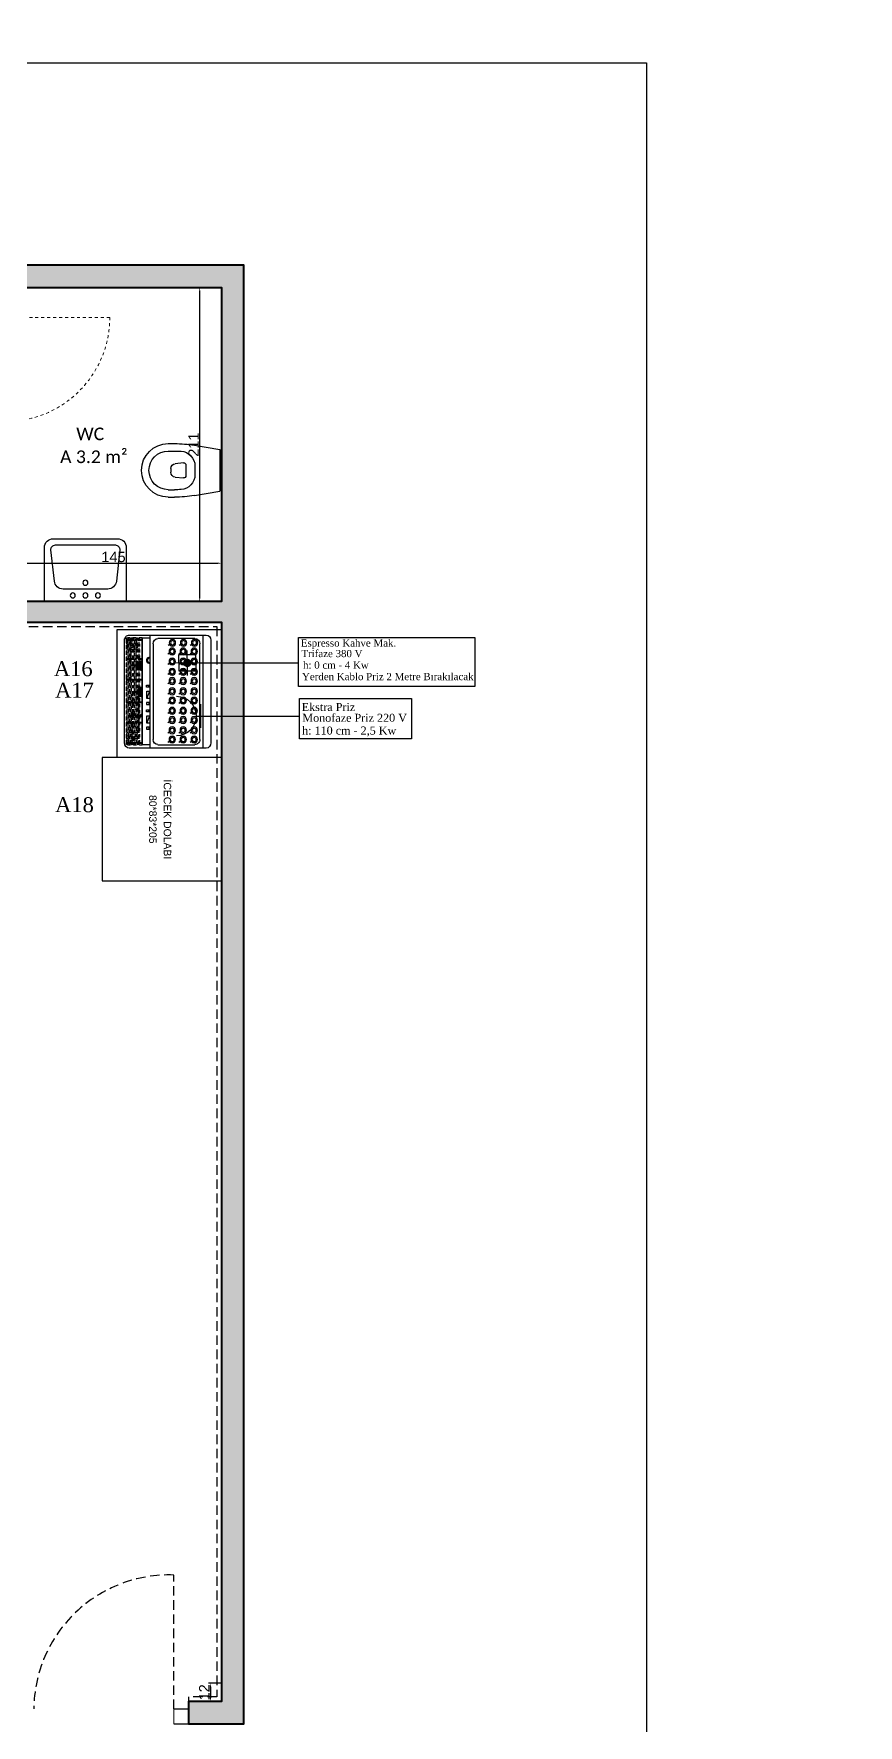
# Model space of a CAD drawing. Header units: millimetres. Extents: x 1287 to 21021, y -1522 to 4173.
# Drawn here: x 7718 to 8272, y 1208 to 2344 of the extents above; entities that cross this region are included whole.
import ezdxf
from ezdxf.enums import TextEntityAlignment as Align

# ---------------------------------------------------------------- set-up
doc = ezdxf.new("R2010")
doc.units = ezdxf.units.MM
doc.linetypes.add('DASHED2', pattern=[9.525, 6.35, -3.175])
doc.linetypes.add('Hidden', pattern=[4, 2, -2])
for name, color, linetype in [('-DWG_ANA', 7, 'Continuous'), ('A-kapi-aksesuar', 20, 'Continuous'), ('HB-TOPRAKLI PRIZ 220V', 3, 'Continuous'), ('Kıtc-002 Çizgi', 7, 'Continuous'), ('TES_ELK', 230, 'Continuous'), ('Yazı', 7, 'Continuous')]:
    doc.layers.add(name, color=color, linetype=linetype)
for name, color, linetype, lineweight in [('A-kapi', 41, 'Continuous', 18), ('DOĞRAMA', 4, 'Continuous', 25), ('DUVAR', 7, 'Continuous', 40), ('ENDÜSTRİYEL MUTFAK', 253, 'Continuous', 9), ('LAMBRİ', 105, 'Continuous', 25), ('MERMER', 7, 'Continuous', 18), ('PERGOLA', 4, 'Continuous', 9), ('ÖLÇÜ', 40, 'Continuous', 5)]:
    doc.layers.add(name, color=color, linetype=linetype, lineweight=lineweight)
doc.layers.add('VİTRİFİYE', color=7, linetype='Continuous', lineweight=25, true_color=0x7893a5)
doc.layers.add('YAZI', color=7, linetype='Continuous', lineweight=20, true_color=0xd27070)
doc.styles.add('Elk-Armatur-Yazi', font='')
doc.styles.get("Standard").update_dxf_attribs({"font": 'arial.ttf'})
doc.styles.add('style2', font='times.ttf', dxfattribs={"height": 11})
doc.styles.get('Elk-Armatur-Yazi').set_extended_font_data('Nina')
doc.dimstyles.new('ISO-25', dxfattribs={"dimtxt": 2.5, "dimasz": 2.5, "dimexe": 1.25, "dimexo": 0.625, "dimtad": 1, "dimtxsty": 'Standard', "dimcen": 2.5, "dimadec": 0, "dimazin": 0, "dimtfac": 1, "dimtmove": 0, "dimatfit": 3, "dimfxl": 1, "dimarcsym": 0})

# ---------------------------------------------------------------- blocks, each defined once
blk = doc.blocks.new('A$Ca43e7e4f')
at = {"layer": 'Kıtc-002 Çizgi'}
h = blk.add_hatch(color=6, dxfattribs=at)
h.dxf.hatch_style = 1
edge = h.paths.add_edge_path()
edge.add_line((46.2, 53.2), (46.2, 52))
edge.add_ellipse((46.2, 55.5), major_axis=(0, 3.45), ratio=0.933166, start_angle=180, end_angle=360)
edge.add_line((46.2, 58.9), (46.2, 57.8))
edge.add_ellipse((46.2, 55.5), major_axis=(0, -2.3), ratio=0.933166, start_angle=0, end_angle=180, ccw=False)
h = blk.add_hatch(color=6, dxfattribs=at)
h.dxf.hatch_style = 1
edge = h.paths.add_edge_path()
edge.add_line((46.2, 57.8), (46.2, 53.2))
edge.add_ellipse((46.2, 55.5), major_axis=(0, 2.3), ratio=0.933166, start_angle=180, end_angle=360)
h = blk.add_hatch(color=6, dxfattribs=at)
h.dxf.hatch_style = 1
edge = h.paths.add_edge_path()
edge.add_line((46.2, 35.5), (46.2, 34.4))
edge.add_ellipse((46.2, 37.8), major_axis=(0, 3.45), ratio=0.933166, start_angle=180, end_angle=360)
edge.add_line((46.2, 41.3), (46.2, 40.1))
edge.add_ellipse((46.2, 37.8), major_axis=(0, 2.3), ratio=0.933166, start_angle=180, end_angle=360, ccw=False)
h = blk.add_hatch(color=6, dxfattribs=at)
h.dxf.hatch_style = 1
edge = h.paths.add_edge_path()
edge.add_line((46.2, 40.1), (46.2, 35.5))
edge.add_ellipse((46.2, 37.8), major_axis=(0, -2.3), ratio=0.933166, start_angle=0, end_angle=180)
h = blk.add_hatch(color=6, dxfattribs=at)
h.dxf.hatch_style = 1
edge = h.paths.add_edge_path()
edge.add_spline(control_points=[(54.3, 21.8), (54.3, 21.9), (54.2, 21.9), (53.4, 22.5), (51.5, 24.4), (49.4, 20.1), (47.3, 22), (46.2, 23)], knot_values=[0.01874, 0.01874, 0.01874, 0.01874, 0.081416, 0.347897, 2.78928, 5.417747, 8.790887, 8.790887, 8.790887, 8.790887], degree=3, periodic=0)
edge.add_line((46.2, 23), (46.2, 21.9))
edge.add_spline(control_points=[(46.2, 21.9), (47.4, 20.8), (49.4, 18.9), (51.5, 23.3), (53.4, 21.3), (54.2, 20.8), (54.3, 20.7), (54.3, 20.7)], knot_values=[0, 0, 0, 0, 3.39188, 6.020347, 8.46173, 8.728211, 8.790887, 8.790887, 8.790887, 8.790887], degree=3, periodic=0)
edge.add_ellipse((54.3, 21.2), major_axis=(0, 0.589), ratio=0.933166, start_angle=181.01, end_angle=361.01)
at = {"layer": 'Kıtc-002 Çizgi', "color": 6}
for p, q in [((0, 72.5), (0, 3.5)), ((54.8, 76), (3.2, 76)), ((5.4, 76), (5.4, 0)), ((7.5, 5.8), (7.5, 70.2)), ((10.7, 73.7), (35.6, 73.7)), ((12.9, 69.6), (13.9, 68.9)), ((20.3, 69.6), (21.3, 68.9)), ((27.7, 69.6), (28.7, 68.9)), ((38.8, 70.2), (38.8, 5.8)), ((41, 76), (41, 0)), ((46.2, 74.2), (41, 74.2)), ((46.2, 2.3), (46.2, 74.2)), ((46.2, 2.8), (46.2, 74.2)), ((46.2, 74.2), (46.2, 74.2)), ((46.2, 74.2), (46.2, 2.8)), ((58, 3.5), (58, 72.5)), ((13, 63.8), (14, 63.1)), ((13, 56.9), (14, 56.3)), ((20.4, 63.8), (21.5, 63.1)), ((20.4, 56.9), (21.5, 56.3)), ((27.9, 63.8), (28.9, 63.1)), ((27.9, 56.9), (28.9, 56.3)), ((46.2, 57.8), (46.2, 58.9)), ((46.2, 53.2), (46.2, 57.8)), ((13, 50.1), (14, 49.4)), ((20.4, 50.1), (21.5, 49.4)), ((27.9, 50.1), (28.9, 49.4)), ((46.2, 53.2), (46.2, 52)), ((49.4, 55.5), (53.2, 55.5)), ((49.4, 55), (52.8, 55)), ((13, 43.8), (14, 43.2)), ((13, 37), (14, 36.3)), ((20.4, 43.8), (21.5, 43.2)), ((20.4, 37), (21.5, 36.3)), ((27.9, 43.8), (28.9, 43.2)), ((27.9, 37), (28.9, 36.3)), ((43.2, 42.3), (41, 42.3)), ((41, 42.3), (41, 40.9)), ((41, 40.9), (43.2, 40.9)), ((43.1, 33.3), (41, 38.3)), ((43.1, 38.3), (41, 38.3)), ((41, 38.3), (41, 33.3)), ((41.7, 40.9), (41.7, 42.3)), ((43.1, 33.3), (43.1, 38.3)), ((43.2, 40.9), (43.2, 42.3)), ((46.2, 40.1), (46.2, 41.3)), ((46.2, 35.5), (46.2, 40.1)), ((46.2, 35.5), (46.2, 34.4)), ((49.4, 37.8), (53.2, 37.8)), ((49.4, 37.4), (52.8, 37.4)), ((13, 30.7), (14, 30.1)), ((13, 23.9), (14, 23.2)), ((20.4, 30.7), (21.5, 30.1)), ((20.4, 23.9), (21.5, 23.2)), ((27.9, 30.7), (28.9, 30.1)), ((27.9, 23.9), (28.9, 23.2)), ((41, 33.3), (43.1, 33.3)), ((41, 29.3), (41, 30.7)), ((41, 30.7), (43.2, 30.7)), ((43.2, 29.3), (41, 29.3)), ((43.2, 25.7), (41, 25.7)), ((41, 25.7), (41, 24.4)), ((41, 24.4), (43.2, 24.4)), ((41.7, 30.7), (41.7, 29.3)), ((41.7, 24.4), (41.7, 25.7)), ((43.2, 30.7), (43.2, 29.3)), ((43.2, 24.4), (43.2, 25.7)), ((13, 17.6), (14, 17)), ((20.4, 17.6), (21.5, 17)), ((27.9, 17.6), (28.9, 17)), ((43.1, 16.8), (41, 21.7)), ((43.1, 21.7), (41, 21.7)), ((41, 21.7), (41, 16.8)), ((41, 16.8), (43.1, 16.8)), ((41, 12.8), (41, 14.1)), ((41, 14.1), (43.2, 14.1)), ((43.2, 12.8), (41, 12.8)), ((41.7, 14.1), (41.7, 12.8)), ((43.1, 16.8), (43.1, 21.7)), ((43.2, 14.1), (43.2, 12.8)), ((46.2, 20.5), (46.2, 2.8)), ((35.6, 2.3), (10.7, 2.3)), ((13, 10.8), (14, 10.1)), ((13, 4.5), (14, 3.9)), ((20.4, 10.8), (21.5, 10.1)), ((20.4, 4.5), (21.5, 3.9)), ((27.9, 10.8), (28.9, 10.1)), ((27.9, 4.5), (28.9, 3.9)), ((41, 2.3), (46.2, 2.3)), ((46.2, 2.8), (46.2, 2.8)), ((3.2, 0), (54.8, 0))]:
    blk.add_line(p, q, dxfattribs=at)
at = {"layer": 'Kıtc-002 Çizgi', "color": 6, "linetype": 'Hidden'}
for p, q in [((46.2, 74.2), (55.9, 74.2)), ((46.3, 72.6), (46.3, 72.8)), ((46.3, 72.8), (47.9, 72.8)), ((47.9, 72.6), (46.3, 72.6)), ((48.1, 74.2), (47.9, 74.2)), ((47.9, 74.2), (47.9, 41.5)), ((48.1, 41.4), (48.1, 74.2)), ((48.1, 72.8), (48.9, 72.8)), ((48.9, 72.6), (48.1, 72.6)), ((49.2, 74.2), (48.9, 74.2)), ((48.9, 74.2), (48.9, 22.8)), ((49.2, 24.6), (49.2, 74.2)), ((49.2, 72.8), (52.2, 72.8)), ((52.2, 72.6), (49.2, 72.6)), ((50.2, 74.2), (50, 74.2)), ((50, 74.2), (50, 38.1)), ((50.2, 38.1), (50.2, 74.2)), ((51.3, 74.2), (51.1, 74.2)), ((51.1, 74.2), (51.1, 38.1)), ((51.3, 38.1), (51.3, 74.2)), ((52.4, 74.2), (52.2, 74.2)), ((52.2, 74.2), (52.2, 38.1)), ((52.6, 74.3), (52.4, 74.3)), ((52.4, 74.3), (52.4, 38.1)), ((52.4, 74.2), (52.4, 74.2)), ((52.4, 72.8), (53.2, 72.8)), ((53.2, 72.6), (52.4, 72.6)), ((52.6, 74.3), (52.6, 74.3)), ((53.5, 74.2), (53.2, 74.2)), ((53.2, 74.2), (53.2, 14.4)), ((53.4, 14.3), (53.5, 74.2)), ((53.5, 72.8), (54.3, 72.8)), ((54.3, 72.6), (53.5, 72.6)), ((54.5, 74.2), (54.3, 74.2)), ((54.3, 74.2), (54.3, 13.6)), ((54.5, 13.6), (54.5, 74.2)), ((54.5, 72.8), (55.4, 72.8)), ((55.4, 72.6), (54.5, 72.6)), ((55.6, 74.2), (55.4, 74.2)), ((55.4, 74.2), (55.4, 2.3)), ((55.6, 2.3), (55.6, 74.2)), ((55.6, 72.8), (56.5, 72.8)), ((56.5, 72.6), (55.6, 72.6)), ((56.5, 74.1), (56.5, 2.4)), ((56.7, 2.6), (56.7, 73.9)), ((56.7, 72.8), (56.9, 72.8)), ((56.9, 72.6), (56.7, 72.6)), ((56.9, 73.3), (56.9, 3.1)), ((56.9, 72.8), (56.9, 72.6)), ((46.2, 60), (47.9, 60)), ((47.9, 59.7), (46.2, 59.7)), ((48.1, 60), (48.9, 60)), ((48.9, 59.7), (48.1, 59.7)), ((49.2, 60), (52.2, 60)), ((52.2, 59.7), (49.2, 59.7)), ((52.4, 60), (53.2, 60)), ((53.2, 59.7), (52.4, 59.7)), ((53.5, 60), (54.3, 60)), ((54.3, 59.7), (53.5, 59.7)), ((54.5, 60), (55.4, 60)), ((55.4, 59.7), (54.5, 59.7)), ((55.6, 60), (56.5, 60)), ((56.5, 59.7), (55.6, 59.7)), ((56.7, 60), (56.9, 60)), ((56.9, 59.7), (56.7, 59.7)), ((56.9, 60), (56.9, 59.7)), ((46.2, 46.1), (47.9, 46.1)), ((47.9, 45.9), (46.2, 45.9)), ((48.1, 46.1), (48.9, 46.1)), ((48.9, 45.9), (48.1, 45.9)), ((49.2, 46.1), (52.2, 46.1)), ((52.2, 45.9), (49.2, 45.9)), ((52.4, 46.1), (53.2, 46.1)), ((53.2, 45.9), (52.4, 45.9)), ((53.5, 46.1), (54.3, 46.1)), ((54.3, 45.9), (53.5, 45.9)), ((54.5, 46.1), (55.4, 46.1)), ((55.4, 45.9), (54.5, 45.9)), ((55.6, 46.1), (56.5, 46.1)), ((56.5, 45.9), (55.6, 45.9)), ((56.7, 46.1), (56.9, 46.1)), ((56.9, 45.9), (56.7, 45.9)), ((56.9, 46.1), (56.9, 45.9)), ((47.9, 41.5), (47.9, 13.4)), ((48.1, 13.3), (48.1, 41.7)), ((48.9, 36.8), (48.9, 13.1)), ((49.1, 13.1), (49.2, 37.2)), ((50, 38.1), (50, 13.6)), ((50.2, 13.8), (50.2, 38.1)), ((51.1, 38.1), (51.1, 14.7)), ((51.3, 14.9), (51.3, 38.1)), ((52.2, 38.1), (52.2, 15.1)), ((52.4, 15), (52.4, 38.1)), ((46.2, 30.9), (47.9, 30.9)), ((47.9, 30.6), (46.2, 30.6)), ((48.1, 30.9), (48.9, 30.9)), ((48.9, 30.6), (48.1, 30.6)), ((49.2, 30.9), (52.2, 30.9)), ((52.2, 30.6), (49.2, 30.6)), ((52.4, 30.9), (53.2, 30.9)), ((53.2, 30.6), (52.4, 30.6)), ((53.4, 30.9), (54.3, 30.9)), ((54.3, 30.6), (53.4, 30.6)), ((54.5, 30.9), (55.4, 30.9)), ((55.4, 30.6), (54.5, 30.6)), ((55.6, 30.9), (56.5, 30.9)), ((56.5, 30.6), (55.6, 30.6)), ((56.7, 30.9), (56.9, 30.9)), ((56.9, 30.6), (56.7, 30.6)), ((56.9, 30.9), (56.9, 30.6)), ((46.2, 17.3), (47.9, 17.3)), ((47.9, 17.1), (46.2, 17.1)), ((47.9, 13.4), (47.9, 2.3)), ((48.1, 17.3), (48.9, 17.3)), ((48.9, 17.1), (48.1, 17.1)), ((48.1, 2.3), (48.1, 13.3)), ((48.9, 13.1), (48.9, 2.3)), ((49.1, 2.3), (49.1, 13.1)), ((49.2, 17.3), (52.2, 17.3)), ((52.2, 17.1), (49.2, 17.1)), ((50, 13.6), (50, 2.3)), ((50.2, 2.3), (50.2, 13.8)), ((51.1, 14.7), (51.1, 2.3)), ((51.3, 2.3), (51.3, 14.9)), ((52.2, 15.1), (52.2, 2.3)), ((52.4, 17.3), (53.2, 17.3)), ((53.2, 17.1), (52.4, 17.1)), ((52.4, 2.3), (52.4, 15)), ((53.2, 14.4), (53.2, 2.3)), ((53.4, 2.3), (53.4, 14.3)), ((53.5, 17.3), (54.3, 17.3)), ((54.3, 17.1), (53.5, 17.1)), ((54.3, 13.6), (54.3, 2.3)), ((54.5, 17.3), (55.4, 17.3)), ((55.4, 17.1), (54.5, 17.1)), ((54.5, 2.3), (54.5, 13.6)), ((55.6, 17.3), (56.5, 17.3)), ((56.5, 17.1), (55.6, 17.1)), ((56.7, 17.3), (56.9, 17.3)), ((56.9, 17.1), (56.7, 17.1)), ((56.9, 17.3), (56.9, 17.1)), ((55.9, 2.3), (46.2, 2.3)), ((46.3, 3.3), (46.3, 3.6)), ((46.3, 3.6), (47.9, 3.6)), ((47.9, 3.3), (46.3, 3.3)), ((47.9, 2.3), (48.1, 2.3)), ((48.1, 3.6), (48.9, 3.6)), ((48.9, 3.3), (48.1, 3.3)), ((48.9, 2.3), (49.1, 2.3)), ((49.1, 3.6), (52.2, 3.6)), ((52.2, 3.3), (49.1, 3.3)), ((50, 2.3), (50.2, 2.3)), ((51.1, 2.3), (51.3, 2.3)), ((52.2, 2.3), (52.4, 2.3)), ((52.4, 3.6), (53.2, 3.6)), ((53.2, 3.3), (52.4, 3.3)), ((53.2, 2.3), (53.4, 2.3)), ((53.4, 3.6), (54.3, 3.6)), ((54.3, 3.3), (53.4, 3.3)), ((54.3, 2.3), (54.5, 2.3)), ((54.5, 3.6), (55.4, 3.6)), ((55.4, 3.3), (54.5, 3.3)), ((55.4, 2.3), (55.6, 2.3)), ((55.6, 3.6), (56.5, 3.6)), ((56.5, 3.3), (55.6, 3.3))]:
    blk.add_line(p, q, dxfattribs=at)
at = {"layer": 'Kıtc-002 Çizgi', "color": 6}
for centre, major_axis, start_param, end_param in [((3.2, 72.5), (0, 3.45), 0, 1.570796), ((10.7, 70.2), (0, -3.45), 3.141593, 4.712389), ((11, 70.8), (0, 2.28), 3.141593, 9.424778), ((11, 70.8), (0, 1.42), 3.141593, 9.424778), ((18.4, 70.8), (0, 1.42), 3.141593, 9.424778), ((25.8, 70.8), (0, 2.28), 3.141593, 9.424778), ((35.6, 70.2), (0, 3.45), -1.570796, 0), ((54.8, 72.5), (0, -3.45), 1.570796, 3.141593), ((11.2, 65), (0, 2.28), 3.141593, 9.424778), ((11.2, 58.2), (0, 2.28), 3.141593, 9.424778), ((11.2, 65), (0, 1.42), 3.141593, 9.424778), ((11.2, 58.2), (0, 1.42), 3.141593, 9.424778), ((18.6, 65), (0, 1.42), 3.141593, 9.424778), ((18.6, 58.2), (0, 1.42), 3.141593, 9.424778), ((26, 65), (0, 2.28), 3.141593, 9.424778), ((26, 58.2), (0, 2.28), 3.141593, 9.424778), ((41, 59), (0, -2.3), 0, 3.141593), ((41, 59), (0, -1.96), 0, 3.141593), ((41, 59), (0, 1.73), 3.141593, 6.283185), ((41, 59), (0, 1.61), 3.141593, 6.283185), ((46.2, 55.5), (0, 3.45), 3.141593, 6.283185), ((46.2, 55.5), (0, 2.3), 3.141593, 6.283185), ((11.2, 51.3), (0, 2.28), 3.141593, 9.424778), ((11.2, 45.1), (0, 2.28), 3.141593, 9.424778), ((26, 51.3), (0, 2.28), 3.141593, 9.424778), ((26, 45.1), (0, 2.28), 3.141593, 9.424778), ((11.2, 38.2), (0, 2.28), 3.141593, 9.424778), ((11.2, 32), (0, 2.28), 3.141593, 9.424778), ((26, 38.2), (0, 2.28), 3.141593, 9.424778), ((26, 32), (0, 2.28), 3.141593, 9.424778), ((46.2, 37.8), (0, 3.45), 3.141593, 6.283185), ((46.2, 37.8), (0, -2.3), 0, 3.141593), ((11.2, 25.1), (0, 2.28), 3.141593, 9.424778), ((11.2, 25.1), (0, 1.42), 3.141593, 9.424778), ((18.6, 25.1), (0, 1.42), 3.141593, 9.424778), ((26, 25.1), (0, 2.28), 3.141593, 9.424778), ((11.2, 18.9), (0, 2.28), 3.141593, 9.424778), ((11.2, 12), (0, 2.28), 3.141593, 9.424778), ((11.2, 18.9), (0, 1.42), 3.141593, 9.424778), ((11.2, 12), (0, 1.42), 3.141593, 9.424778), ((18.6, 18.9), (0, 1.42), 3.141593, 9.424778), ((18.6, 12), (0, 1.42), 3.141593, 9.424778), ((26, 18.9), (0, 2.28), 3.141593, 9.424778), ((26, 12), (0, 2.28), 3.141593, 9.424778), ((3.2, 3.5), (0, -3.45), 4.712389, 6.283185), ((10.7, 5.8), (0, 3.45), 1.570796, 3.141593), ((11.2, 5.8), (0, 2.28), 3.141593, 9.424778), ((11.2, 5.8), (0, 1.42), 3.141593, 9.424778), ((18.6, 5.8), (0, 1.42), 3.141593, 9.424778), ((26, 5.8), (0, 2.28), 3.141593, 9.424778), ((35.6, 5.8), (0, -3.45), 0, 1.570796), ((54.8, 3.5), (0, 3.45), 3.141593, 4.712389)]:
    blk.add_ellipse(centre, major_axis=major_axis, ratio=0.933166, start_param=start_param, end_param=end_param, dxfattribs=at)
for centre, major_axis in [((18.4, 70.8), (0, -2.28)), ((25.8, 70.8), (0, -1.42)), ((18.6, 65), (0, -2.28)), ((18.6, 58.2), (0, -2.28)), ((26, 65), (0, -1.42)), ((26, 58.2), (0, -1.42)), ((11.2, 51.3), (0, -1.42)), ((11.2, 45.1), (0, -1.42)), ((18.6, 51.3), (0, -2.28)), ((18.6, 45.1), (0, -2.28)), ((18.6, 51.3), (0, -1.42)), ((18.6, 45.1), (0, -1.42)), ((26, 51.3), (0, -1.42)), ((26, 45.1), (0, -1.42)), ((11.2, 38.2), (0, -1.42)), ((18.6, 38.2), (0, -2.28)), ((18.6, 32), (0, -2.28)), ((18.6, 38.2), (0, -1.42)), ((26, 38.2), (0, -1.42)), ((11.2, 32), (0, -1.42)), ((18.6, 25.1), (0, -2.28)), ((18.6, 32), (0, -1.42)), ((26, 32), (0, -1.42)), ((26, 25.1), (0, -1.42)), ((18.6, 18.9), (0, -2.28)), ((18.6, 12), (0, -2.28)), ((26, 18.9), (0, -1.42)), ((26, 12), (0, -1.42)), ((18.6, 5.8), (0, -2.28)), ((26, 5.8), (0, -1.42))]:
    blk.add_ellipse(centre, major_axis=major_axis, ratio=0.933166, dxfattribs=at)
at = {"layer": 'Kıtc-002 Çizgi', "color": 6, "linetype": 'Hidden'}
for centre in [(53, 69.1), (53, 7.9)]:
    blk.add_ellipse(centre, major_axis=(0, -4.19), ratio=0.933166, dxfattribs=at)
for centre, major_axis, start_param, end_param in [((53, 69.1), (0, 2.79), 3.141593, 9.424778), ((53, 69.1), (0, 1.43), 3.141593, 9.424778), ((53, 69.1), (0, 0.349), 3.141593, 9.424778), ((56, 73.2), (0, 1.03), -1.505256, 0.112106), ((53, 7.9), (0, 2.79), 3.141593, 9.424778), ((53, 7.9), (0, 1.43), 3.141593, 9.424778), ((53, 7.9), (0, 0.349), 3.141593, 9.424778), ((56, 3.4), (0, -1.07), -0.117008, 1.282834)]:
    blk.add_ellipse(centre, major_axis=major_axis, ratio=0.933166, start_param=start_param, end_param=end_param, dxfattribs=at)
at = {"layer": 'Kıtc-002 Çizgi', "color": 6}
for points in [[(46.2, 23.1), (47.3, 22), (49.4, 20.1), (51.5, 24.4), (53.4, 22.5), (54.2, 21.9), (54.3, 21.9), (54.3, 21.8)], [(46.2, 21.9), (47.4, 20.8), (49.4, 18.9), (51.5, 23.3), (53.4, 21.3), (54.2, 20.8), (54.3, 20.7), (54.3, 20.7)]]:
    blk.add_open_spline(points, degree=3, knots=[0, 0, 0, 0, 3.39188, 6.020347, 8.46173, 8.728211, 8.790887, 8.790887, 8.790887, 8.790887], dxfattribs=at)
blk = doc.blocks.new('S_LAVABO')
at = {"layer": 'VİTRİFİYE'}
for points in [[(50, 7), (50, 58, 0.414214), (43, 65), (0, 65), (0, 0), (43, 0, 0.414214)], [(10, 14.8, 0.38338), (16.3, 7.9), (41.1, 5.2, 0.445735), (45, 8.7), (45, 56.3, 0.445735), (41.1, 59.8), (16.3, 57.1, 0.38338), (10, 50.2)]]:
    blk.add_lwpolyline(points, format="xyb", close=True, dxfattribs=at)
for centre in [(5, 42.5), (5, 32.5), (15, 32.5), (5, 22.5)]:
    blk.add_circle(centre, 2, dxfattribs=at)
blk = doc.blocks.new('S_KLOZET')
at = {"layer": 'VİTRİFİYE'}
for p, q in [((8302.4, 3248.6), (8302.4, 3244.4)), ((8307.4, 3248.6), (8307.4, 3244.4)), ((8315.3, 3238.4), (8315.9, 3243.9)), ((8319.2, 3246.9), (8321.7, 3246.9)), ((8325, 3243.9), (8325.5, 3238.4)), ((8333.4, 3248.6), (8333.4, 3244.4)), ((8338.4, 3248.6), (8338.4, 3244.4)), ((8303.5, 3231.1), (8306.4, 3214.1)), ((8316.8, 3236.8), (8324, 3236.8)), ((8317.5, 3230.7), (8323.3, 3230.7)), ((8337.3, 3231.1), (8334.4, 3214.1)), ((8306.4, 3214.1), (8334.4, 3214.1)), ((8320.4, 3214.1), (8320.4, 3214.1)), ((8320.4, 3214.1), (8320.4, 3214.1)), ((8320.4, 3214.1), (8320.4, 3214.1)), ((8320.4, 3214.1), (8320.4, 3214.1)), ((8320.4, 3214.1), (8320.4, 3214.1)), ((8320.4, 3214.1), (8320.4, 3214.1)), ((8320.4, 3214.1), (8320.4, 3214.1)), ((8320.4, 3214.1), (8320.4, 3214.1)), ((8320.4, 3214.1), (8320.4, 3214.1)), ((8320.4, 3214.1), (8320.4, 3214.1)), ((8320.4, 3214.1), (8320.4, 3214.1)), ((8320.4, 3214.1), (8320.4, 3214.1)), ((8320.4, 3214.1), (8320.4, 3214.1)), ((8320.4, 3214.1), (8320.4, 3214.1)), ((8320.4, 3214.1), (8320.4, 3214.1)), ((8320.4, 3214.1), (8320.4, 3214.1)), ((8320.4, 3214.1), (8320.4, 3214.1)), ((8320.4, 3214.1), (8320.4, 3214.1)), ((8320.4, 3214.1), (8320.4, 3214.1)), ((8320.4, 3214.1), (8320.4, 3214.1)), ((8320.4, 3214.1), (8320.4, 3214.1)), ((8320.4, 3214.1), (8320.4, 3214.1)), ((8320.4, 3214.1), (8320.4, 3214.1)), ((8320.4, 3214.1), (8320.4, 3214.1)), ((8320.4, 3214.1), (8320.4, 3214.1)), ((8320.4, 3214.1), (8320.4, 3214.1)), ((8320.4, 3214.1), (8320.4, 3214.1)), ((8320.4, 3214.1), (8320.4, 3214.1)), ((8320.4, 3214.1), (8320.4, 3214.1)), ((8320.4, 3214.1), (8320.4, 3214.1)), ((8320.4, 3214.1), (8320.4, 3214.1)), ((8320.4, 3214.1), (8320.4, 3214.1)), ((8320.4, 3214.1), (8320.4, 3214.1)), ((8320.4, 3214.1), (8320.4, 3214.1)), ((8320.4, 3214.1), (8320.4, 3214.1)), ((8320.4, 3214.1), (8320.4, 3214.1)), ((8320.4, 3214.1), (8320.4, 3214.1)), ((8320.4, 3214.1), (8320.4, 3214.1)), ((8320.4, 3214.1), (8320.4, 3214.1)), ((8320.4, 3214.1), (8320.4, 3214.1)), ((8320.4, 3214.1), (8320.4, 3214.1)), ((8320.4, 3214.1), (8320.4, 3214.1)), ((8320.4, 3214.1), (8320.4, 3214.1)), ((8320.4, 3214.1), (8320.4, 3214.1)), ((8320.4, 3214.1), (8320.4, 3214.1)), ((8320.4, 3214.1), (8320.4, 3214.1)), ((8320.4, 3214.1), (8320.4, 3214.1)), ((8320.4, 3214.1), (8320.4, 3214.1)), ((8320.4, 3214.1), (8320.4, 3214.1)), ((8320.4, 3214.1), (8320.4, 3214.1)), ((8320.4, 3214.1), (8320.4, 3214.1))]:
    blk.add_line(p, q, dxfattribs=at)
for centre, radius, start, end in [((8318.4, 3242.1), 20, 0.0006, 0.0006), ((8320.4, 3248.6), 18, 0.0006, 180.0006), ((8320.4, 3248.6), 13, 0.0006, 180.0006), ((8382.4, 3244.4), 80, 180.0006, 189.6183), ((8382.4, 3244.4), 75, 180.0006, 183.334), ((8317.5, 3240.7), 10, 183.334, 270.0006), ((8319.2, 3243.6), 3.3, 90.0006, 174.3627), ((8321.7, 3243.6), 3.3, 5.6386, 90.0006), ((8323.3, 3240.7), 10, 270.0006, 356.6672), ((8258.4, 3244.4), 75, 356.6672, 0.0006), ((8258.4, 3244.4), 80, 350.383, 0.0006), ((8316.8, 3238.3), 1.5, 174.3627, 270.0006), ((8324, 3238.3), 1.5, 270.0006, 5.6386), ((8320.4, 3214.1), 0.00003, 207.4665, 270.0006), ((8320.4, 3214.1), 0.00003, 90.0006, 207.4665), ((8320.4, 3214.1), 0.00003, 27.4665, 90.0006), ((8320.4, 3214.1), 0.00003, 270.0006, 27.4665), ((8320.4, 3214.1), 0.00003, 270.0006, 27.4665), ((8320.4, 3214.1), 0.00001, 27.4665, 90.0006), ((8320.4, 3214.1), 0.00001, 270.0006, 27.4665), ((8320.4, 3214.1), 0.00001, 207.4665, 270.0006), ((8320.4, 3214.1), 0.00001, 90.0006, 207.4665), ((8320.4, 3214.1), 0.00001, 270.0006, 27.4665), ((8320.4, 3214.1), 0.00001, 27.4665, 90.0006), ((8320.4, 3214.1), 0.00001, 270.0006, 27.4665), ((8320.4, 3214.1), 0.00001, 27.4665, 90.0006), ((8320.4, 3214.1), 0.00001, 270.0006, 27.4665), ((8320.4, 3214.1), 0.00001, 207.4665, 270.0006), ((8320.4, 3214.1), 0.00001, 207.4665, 270.0006), ((8320.4, 3214.1), 0.00001, 207.4665, 270.0006), ((8320.4, 3214.1), 0.00001, 90.0006, 207.4665), ((8320.4, 3214.1), 0.00001, 207.4665, 270.0006), ((8320.4, 3214.1), 0.00001, 90.0006, 207.4665), ((8320.4, 3214.1), 0.00001, 90.0006, 180.0006), ((8320.4, 3214.1), 0.00001, 90.0006, 180.0006), ((8320.4, 3214.1), 0.00001, 180.0006, 270.0006), ((8320.4, 3214.1), 0.00001, 270.0006, 0.0006), ((8320.4, 3214.1), 0.00001, 0.0006, 90.0006), ((8320.4, 3214.1), 0.00001, 90.0006, 180.0006), ((8320.4, 3214.1), 0.00001, 180.0006, 270.0006), ((8320.4, 3214.1), 0.00001, 0.0006, 90.0006), ((8320.4, 3214.1), 0.00001, 270.0006, 0.0006), ((8320.4, 3214.1), 0.00001, 180.0006, 270.0006), ((8320.4, 3214.1), 0.00001, 270.0006, 0.0006), ((8320.4, 3214.1), 0.00001, 0.0006, 90.0006), ((8320.4, 3214.1), 0.00001, 90.0006, 180.0006), ((8320.4, 3214.1), 0.00001, 180.0006, 270.0006), ((8320.4, 3214.1), 0.00001, 90.0006, 180.0006), ((8320.4, 3214.1), 0.00001, 0.0006, 90.0006), ((8320.4, 3214.1), 0.00001, 270.0006, 0.0006), ((8320.4, 3214.1), 0.00001, 180.0006, 270.0006)]:
    blk.add_arc(centre, radius, start, end, dxfattribs=at)
blk = doc.blocks.new('*U19')
at = {"ltscale": 3}
for p, q in [((-10.2, 1.8), (-10.2, 0)), ((-2.2, 1.8), (-10.2, 1.8)), ((-2.8, 0), (-10.2, 0)), ((-2.2, 1.8), (-2.8, 1.2)), ((-2.8, -2), (-2.8, 1.2)), ((-2.2, 1.8), (-2.2, -2)), ((72.2, 1.8), (72.2, -2)), ((72.2, 1.8), (80.2, 1.8)), ((72.2, 1.8), (72.8, 1.2)), ((72.8, -2), (72.8, 1.2)), ((72.8, 0), (80.2, 0)), ((80.2, 1.8), (80.2, 0)), ((-10.2, -11.8), (-10.2, -10)), ((-2.8, -10), (-10.2, -10)), ((-2.8, -8), (-2.8, -11.2)), ((-2.2, -11.8), (-2.8, -11.2)), ((-2.2, -11.8), (-2.2, -8)), ((72.2, -11.8), (72.2, -8)), ((72.2, -11.8), (72.8, -11.2)), ((72.8, -8), (72.8, -11.2)), ((72.8, -10), (80.2, -10)), ((80.2, -11.8), (80.2, -10)), ((-2.2, -11.8), (-10.2, -11.8)), ((72.2, -11.8), (80.2, -11.8))]:
    blk.add_line(p, q, dxfattribs=at)
at = {"color": 8, "linetype": 'Hidden'}
blk.add_lwpolyline([(0, 0), (0, 70)], dxfattribs=at)
at = {"ltscale": 3}
for points in [[(-5, 0), (0, 0), (0, -10), (-5, -10)], [(0, -5), (70, -5), (70, 0), (0, 0)], [(75, 0), (70, 0), (70, -10), (75, -10)]]:
    blk.add_lwpolyline(points, close=True, dxfattribs=at)
for points in [[(-2.2, -2), (-2.8, -2)], [(-2.2, -8), (-2.8, -8)], [(72.2, -2), (72.8, -2)], [(72.2, -8), (72.8, -8)]]:
    blk.add_lwpolyline(points, dxfattribs=at)
at = {"color": 8, "linetype": 'Hidden'}
blk.add_arc((0, 0), 70, 360, 90, dxfattribs=at)
at = {"layer": 'A-kapi-aksesuar', "ltscale": 3}
for p, q in [((64.8, 5.9), (55.8, 5.9)), ((55.8, 5.9), (55.8, 4.4)), ((55.8, 4.4), (63.2, 4.4)), ((66.5, 1), (61.5, 1)), ((61.5, 1), (61.5, 0)), ((63.2, 1), (63.2, 4.4)), ((64.8, 1), (64.8, 5.9)), ((66.5, 0), (66.5, 1)), ((55.8, -9.4), (63.2, -9.4)), ((55.8, -10.9), (55.8, -9.4)), ((64.8, -10.9), (55.8, -10.9)), ((61.5, -6), (61.5, -5)), ((66.5, -6), (61.5, -6)), ((63.2, -6), (63.2, -9.4)), ((64.8, -6), (64.8, -10.9)), ((66.5, -5), (66.5, -6))]:
    blk.add_line(p, q, dxfattribs=at)
blk = doc.blocks.new('*D193')
at = {"layer": 'Defpoints', "color": 0, "transparency": 16777216}
for p in [(7844.5, 1988.5), (7699.5, 1962.7), (7844.5, 1962.7)]:
    blk.add_point(p, dxfattribs=at)
at = {"layer": 'ÖLÇÜ', "color": 0, "lineweight": -2, "transparency": 16777216}
for p, q in [((7699.5, 1963.3), (7699.5, 1989.8)), ((7844.5, 1963.3), (7844.5, 1989.8)), ((7702, 1988.5), (7842, 1988.5))]:
    blk.add_line(p, q, dxfattribs=at)
at = {"layer": 'ÖLÇÜ', "color": 0, "transparency": 16777216}
for points in [[(7702, 1989), (7702, 1988.1), (7699.5, 1988.5)], [(7842, 1989), (7842, 1988.1), (7844.5, 1988.5)]]:
    blk.add_solid(points, dxfattribs=at)
at = {"layer": 'ÖLÇÜ', "color": 0, "lineweight": 0, "transparency": 16777216, "insert": (7772, 1992.7), "char_height": 7, "attachment_point": 5}
blk.add_mtext('145', dxfattribs=at)
blk = doc.blocks.new('*D194')
at = {"layer": 'Defpoints', "color": 0, "transparency": 16777216}
for p in [(7829.9, 2173.8), (7844.5, 2173.8), (7844.5, 1962.7)]:
    blk.add_point(p, dxfattribs=at)
at = {"layer": 'ÖLÇÜ', "color": 0, "lineweight": -2, "transparency": 16777216}
for p, q in [((7843.9, 2173.8), (7828.7, 2173.8)), ((7829.9, 1965.2), (7829.9, 2171.3)), ((7843.9, 1962.7), (7828.7, 1962.7))]:
    blk.add_line(p, q, dxfattribs=at)
at = {"layer": 'ÖLÇÜ', "color": 0, "transparency": 16777216}
for points in [[(7829.5, 2171.3), (7830.3, 2171.3), (7829.9, 2173.8)], [(7829.5, 1965.2), (7830.3, 1965.2), (7829.9, 1962.7)]]:
    blk.add_solid(points, dxfattribs=at)
at = {"layer": 'ÖLÇÜ', "color": 0, "lineweight": 0, "transparency": 16777216, "insert": (7825.8, 2068.2), "char_height": 7, "attachment_point": 5, "rotation": 90}
blk.add_mtext('211', dxfattribs=at)
blk = doc.blocks.new('*D192')
at = {"layer": 'Defpoints', "color": 0, "transparency": 16777216}
for p in [(7844.5, 1236.1), (7837.1, 1223.7), (7844.5, 1223.7)]:
    blk.add_point(p, dxfattribs=at)
at = {"layer": 'ÖLÇÜ', "color": 0, "lineweight": -2, "transparency": 16777216}
for p, q in [((7843.9, 1236.1), (7835.8, 1236.1)), ((7837.1, 1233.6), (7837.1, 1226.2)), ((7843.9, 1223.7), (7835.8, 1223.7))]:
    blk.add_line(p, q, dxfattribs=at)
at = {"layer": 'ÖLÇÜ', "color": 0, "transparency": 16777216}
for points in [[(7836.7, 1233.6), (7837.5, 1233.6), (7837.1, 1236.1)], [(7836.7, 1226.2), (7837.5, 1226.2), (7837.1, 1223.7)]]:
    blk.add_solid(points, dxfattribs=at)
at = {"layer": 'ÖLÇÜ', "color": 0, "lineweight": 0, "transparency": 16777216, "insert": (7833, 1229.9), "char_height": 7, "attachment_point": 5, "rotation": 90}
blk.add_mtext('12', dxfattribs=at)
blk = doc.blocks.new('A$C14787F45')
at = {"layer": 'TES_ELK', "color": 1}
for points in [[(3.5, 17.5), (17.5, 17.5), (17.5, 3.5), (3.5, 3.5), (3.5, 17.5)], [(10.5, 21), (10.5, 0)], [(0, 10.5), (21, 10.5)]]:
    blk.add_lwpolyline(points, dxfattribs=at)
at = {"layer": 'TES_ELK', "color": 1, "const_width": 3.5}
blk.add_lwpolyline([(8.8, 10.5, 1), (12.3, 10.5, 1)], format="xyb", close=True, dxfattribs=at)
blk = doc.blocks.new('HB-310')
for p, q in [((-8, 13.1), (8, 13.1)), ((0, 16), (0, 0))]:
    blk.add_line(p, q)
blk.add_arc((0, 29.3), 13.3, 180, 0)
at = {"color": 2, "style": 'Elk-Armatur-Yazi', "flags": 9}
for tag, p in [('TYPE', (-40.4, 23.5)), ('WATT', (-36.3, 6.1))]:
    blk.add_attdef(tag, text='', height=13, dxfattribs=at).set_placement(p, align=Align.RIGHT)
for tag, p in [('LINYENO', (-46.6, -11.2)), ('PANO', (-59.9, -29.4))]:
    blk.add_attdef(tag, text='', height=13, dxfattribs=at).set_placement(p, align=Align.CENTER)
blk = doc.blocks.new('TOPRAKLI PRIZ 220V')
at = {"layer": 'HB-TOPRAKLI PRIZ 220V', "color": 3}
blk.add_blockref('HB-310', (0, 0), dxfattribs=at)

msp = doc.modelspace()

# ---------------------------------------------------------------- hatches: boundary and pattern name
h = msp.add_hatch(color=256)
h.dxf.hatch_style = 1
h.paths.add_polyline_path([(10598.775, 584.53), (10598.775, 4059.675), (5942.638, 4059.675), (5942.638, 584.53)])
h.paths.add_polyline_path([(5962.638, 604.53), (5962.638, 4039.675), (10578.775, 4039.675), (10578.775, 604.53)], flags=16)
h.paths.add_polyline_path([(6519.893, 778.27), (6520.667, 3865.935), (6536.057, 3865.935), (6535.283, 778.27)], flags=0)
h.paths.add_polyline_path([(6015.638, 1487.424), (6015.635, 1502.885), (6468.358, 1502.885), (6468.358, 1487.495)], flags=0)
h.paths.add_polyline_path([(6080.278, 1558.408), (6080.278, 1881.292), (6183.601, 1881.292), (6183.601, 1558.408)], flags=0)
h.paths.add_polyline_path([(6071.667, 1891.8), (6037.227, 1891.8), (6054.447, 1921.935)], flags=0)
h.paths.add_polyline_path([(6015.635, 1969.703), (6015.638, 1985.164), (6468.358, 1985.093), (6468.358, 1969.703)], flags=0)
h.paths.add_polyline_path([(6015.521, 2302.178), (6015.523, 2317.639), (6468.243, 2317.568), (6468.243, 2302.178)], flags=0)
h.paths.add_polyline_path([(6015.556, 2537.898), (6015.558, 2553.359), (6468.278, 2553.288), (6468.278, 2537.898)], flags=0)
h.paths.add_polyline_path([(6015.591, 2763.088), (6015.594, 2778.549), (6468.313, 2778.478), (6468.313, 2763.088)], flags=0)
h.paths.add_polyline_path([(6015.635, 2988.278), (6015.638, 3003.739), (6468.358, 3003.668), (6468.358, 2988.278)], flags=0)
h.paths.add_polyline_path([(6015.635, 3269.753), (6015.638, 3285.214), (6468.358, 3285.143), (6468.358, 3269.753)], flags=0)
h.paths.add_polyline_path([(6015.635, 3569.858), (6015.638, 3585.319), (6468.358, 3585.248), (6468.358, 3569.858)], flags=0)
h.paths.add_polyline_path([(6011.198, 802.859), (6502.295, 802.859), (6502.295, 1366.204), (6011.198, 1366.204)], flags=8)
h.paths.add_polyline_path([(6032.866, 1386.231), (6154.175, 1386.231), (6154.175, 1444.648), (6032.866, 1444.648)], flags=8)
h.paths.add_polyline_path([(6083.249, 2022.59), (6419.744, 2022.59), (6419.744, 2188.638), (6083.249, 2188.638)], flags=8)
h.paths.add_polyline_path([(6032.989, 3510.142), (6274.583, 3510.142), (6274.583, 3568.56), (6032.989, 3568.56)], flags=8)
h.paths.add_polyline_path([(6192.211, 1890.769), (6318.904, 1890.769), (6318.904, 1916.599), (6192.211, 1916.599)], flags=8)
h.paths.add_polyline_path([(6096.728, 1889.902), (6173.401, 1889.902), (6173.401, 1915.733), (6096.728, 1915.733)], flags=8)
h.paths.add_polyline_path([(6219.686, 3657.173), (6505.428, 3657.173), (6505.428, 3704.638), (6219.686, 3704.638)], flags=8)
h = msp.add_hatch(color=256)
h.dxf.hatch_style = 1
h.paths.add_polyline_path([(7599.54, 2173.813), (7609.54, 2173.807), (7689.488, 2173.753), (7689.488, 2163.905), (7689.488, 2158.705), (7699.488, 2158.705), (7699.488, 2173.702), (7844.488, 2173.764), (7844.488, 1962.704), (7699.488, 1962.704), (7699.488, 2078.704), (7689.488, 2078.704), (7689.488, 1948.968), (7844.488, 1948.968), (7844.488, 1223.704), (7822.488, 1223.704), (7822.488, 1208.704), (7859.488, 1208.704), (7859.488, 1962.704), (7859.488, 2188.771), (7704.488, 2188.704), (7069.707, 2188.429), (7069.699, 2174.09)])

# ---------------------------------------------------------------- linework, layer by layer
at = {"layer": '-DWG_ANA'}
msp.add_lwpolyline([(7764.488, 1858.091), (7764.492, 1775.091), (7844.492, 1775.093), (7844.488, 1858.093)], close=True, dxfattribs=at)
for p, q in [((7830.019, 1921.649), (7896.378, 1921.649)), ((7843.523, 1885.836), (7897.007, 1885.836))]:
    msp.add_line(p, q)
for points in [[(6621.845, 2324.669), (8130.009, 2324.669), (8130.009, 1104.544), (6621.845, 1104.544)], [(7897.007, 1897.691), (7972.131, 1897.691), (7972.131, 1870.426), (7897.007, 1870.426)]]:
    msp.add_lwpolyline(points, close=True)
at = {"color": 7}
msp.add_lwpolyline([(7896.378, 1938.688), (8014.642, 1938.688), (8014.642, 1905.733), (7896.378, 1905.733)], close=True, dxfattribs=at)
at = {"layer": 'DOĞRAMA', "linetype": 'DASHED2'}
msp.add_lwpolyline([(7812.488, 1218.704), (7812.488, 1308.704)], dxfattribs=at)
at = {"layer": 'DOĞRAMA'}
for points in [[(7812.488, 1218.704), (7822.488, 1218.704)], [(7812.488, 1208.704), (7822.488, 1208.704)]]:
    msp.add_lwpolyline(points, dxfattribs=at)
at = {"layer": 'DOĞRAMA', "linetype": 'DASHED2'}
msp.add_arc((7809.279, 1217.967), 90.794, 87.974612, 179.534704, dxfattribs=at)
at = {"layer": 'DUVAR'}
for points in [[(7689.488, 1948.968), (7844.488, 1948.968), (7844.488, 1223.704), (7822.488, 1223.704), (7822.488, 1208.704), (7859.488, 1208.704), (7859.488, 1962.704), (7859.488, 2188.771), (7704.488, 2188.704)], [(7699.488, 2173.702), (7844.488, 2173.764), (7844.488, 1962.704), (7699.488, 1962.704)]]:
    msp.add_lwpolyline(points, dxfattribs=at)
at = {"layer": 'LAMBRİ', "linetype": 'DASHED2', "elevation": 0}
msp.add_lwpolyline([(7689.488, 2078.704), (7686.488, 2078.704), (7686.488, 1948.968), (7686.488, 1945.968), (7841.488, 1945.968), (7841.488, 1226.968), (7822.488, 1226.968), (7822.488, 1223.704)], dxfattribs=at)
at = {"layer": 'MERMER', "color": 21, "lineweight": -2}
msp.add_lwpolyline([(7844.488, 1858.093), (7774.488, 1858.093), (7774.488, 1943.968), (7844.488, 1943.968)], close=True, dxfattribs=at)
at = {"layer": 'PERGOLA', "ltscale": 0.0001}
msp.add_lwpolyline([(7812.488, 1208.704), (7812.488, 1218.704), (7822.488, 1218.704), (7822.488, 1208.704)], close=True, dxfattribs=at)

# ---------------------------------------------------------------- block references
at = {"layer": '-DWG_ANA', "color": 0, "xscale": 0.8, "yscale": 0.8, "zscale": 0.8, "rotation": 180.6287877784064}
msp.add_blockref('A$C14787F45', (7829.927, 1930.049), dxfattribs=at)
at = {"layer": 'A-kapi', "xscale": 1.000008760226616, "yscale": 1.000008760226616, "zscale": 1.000008760226616, "rotation": 270}
msp.add_blockref('*U19', (7699.488, 2153.705, 0), dxfattribs=at)
at = {"layer": 'DUVAR', "xscale": -1, "rotation": 90}
msp.add_blockref('S_KLOZET', (11057.418, 10371.311), dxfattribs=at)
at = {"layer": 'DUVAR', "xscale": -0.8461538461538461, "yscale": 0.8461538461538461, "zscale": 0.8461538461538461, "rotation": 270}
msp.add_blockref('S_LAVABO', (7725.614, 1962.704), dxfattribs=at)
at = {"layer": 'ENDÜSTRİYEL MUTFAK', "color": 0, "xscale": -1}
msp.add_blockref('A$Ca43e7e4f', (7837.432, 1864.278), dxfattribs=at)
at = {"layer": 'HB-TOPRAKLI PRIZ 220V', "xscale": -1, "rotation": 90}
msp.add_blockref('TOPRAKLI PRIZ 220V', (7843.523, 1885.836), dxfattribs=at)

# ---------------------------------------------------------------- texts
at = {"char_height": 8.47, "width": 120.17944, "attachment_point": 1}
for s, insert in [('{\\fCandara|b0|i0|c162|p34;\\W7.1766;   \\W1;WC}', (7682.698, 2079.665)), ('{\\fCandara|b0|i0|c162|p34;\\W7.1766;   \\W1;A 3.2 m²}', (7671.875, 2064.286))]:
    msp.add_mtext(s, dxfattribs=dict(at, insert=insert))
at = {"color": 0, "char_height": 10, "attachment_point": 1}
for s, insert in [('{\\fTimes New Roman|b0|i0|c162|p18;\\C6;A16}', (7731.98, 1922.65)), ('{\\fTimes New Roman|b0|i0|c162|p18;A17}', (7732.787, 1908.218)), ('{\\fTimes New Roman|b0|i0|c162|p18;A18}', (7732.787, 1831.269))]:
    msp.add_mtext_dynamic_manual_height_columns(s, width=198.4979, gutter_width=54.485, heights=[0], dxfattribs=dict(at, insert=insert))
at = {"layer": 'YAZI', "color": 1, "style": 'style2'}
for s, height, p in [('Espresso Kahve Mak.', 4.84648, (7897.838, 1932.526)), ('Ekstra Priz', 5.38498, (7898.447, 1889.228))]:
    msp.add_text(s, height=height, dxfattribs=at).set_placement(p)
at = {"layer": 'YAZI', "color": 0, "style": 'style2'}
for s, height, p in [('Trifaze 380 V ', 4.84648, (7898.218, 1925.416)), ('h: 0 cm - 4 Kw ', 4.84648, (7899.325, 1917.715)), ('Yerden Kablo Priz 2 Metre Bırakılacak', 4.84648, (7898.633, 1909.947)), ('Monofaze Priz 220 V ', 5.38498, (7898.869, 1881.974)), ('h: 110 cm - 2,5 Kw ', 5.38498, (7898.691, 1873.429))]:
    msp.add_text(s, height=height, dxfattribs=at).set_placement(p)
at = {"layer": 'Yazı', "color": 7}
for s, p in [('İCECEK DOLABI', (7805.745, 1843.2)), ('80*83*205', (7795.951, 1832.783))]:
    msp.add_text(s, height=5, rotation=270.001688, dxfattribs=at).set_placement(p)

# ---------------------------------------------------------------- dimensions: what is measured, and where the dimension line sits
at = {"layer": 'ÖLÇÜ', "lineweight": 0}
dim = msp.add_aligned_dim(p1=(7844.488, 1962.704), p2=(7844.488, 2173.764), distance=14.563, text='211', dimstyle='ISO-25', override={"dimtxt": 7}, dxfattribs=at)
dim.commit()
dim.dimension.update_dxf_attribs({"geometry": '*D194', "text_midpoint": (7825.8, 2068.234)})
dim = msp.add_aligned_dim(p1=(7699.488, 1962.704), p2=(7844.488, 1962.704), distance=25.846, dimstyle='ISO-25', override={"dimtxt": 7}, dxfattribs=at)
dim.commit()
dim.dimension.update_dxf_attribs({"geometry": '*D193', "text_midpoint": (7771.988, 1992.722)})
dim = msp.add_linear_dim(base=(7837.09, 1223.704), p1=(7844.488, 1236.093), p2=(7844.488, 1223.704), angle=90, text='12', dimstyle='ISO-25', override={"dimtxt": 7}, dxfattribs=at)
dim.commit()
dim.dimension.update_dxf_attribs({"geometry": '*D192', "text_midpoint": (7837.09, 1229.898), "dimtype": 160})

doc.saveas('drawing.dxf')
